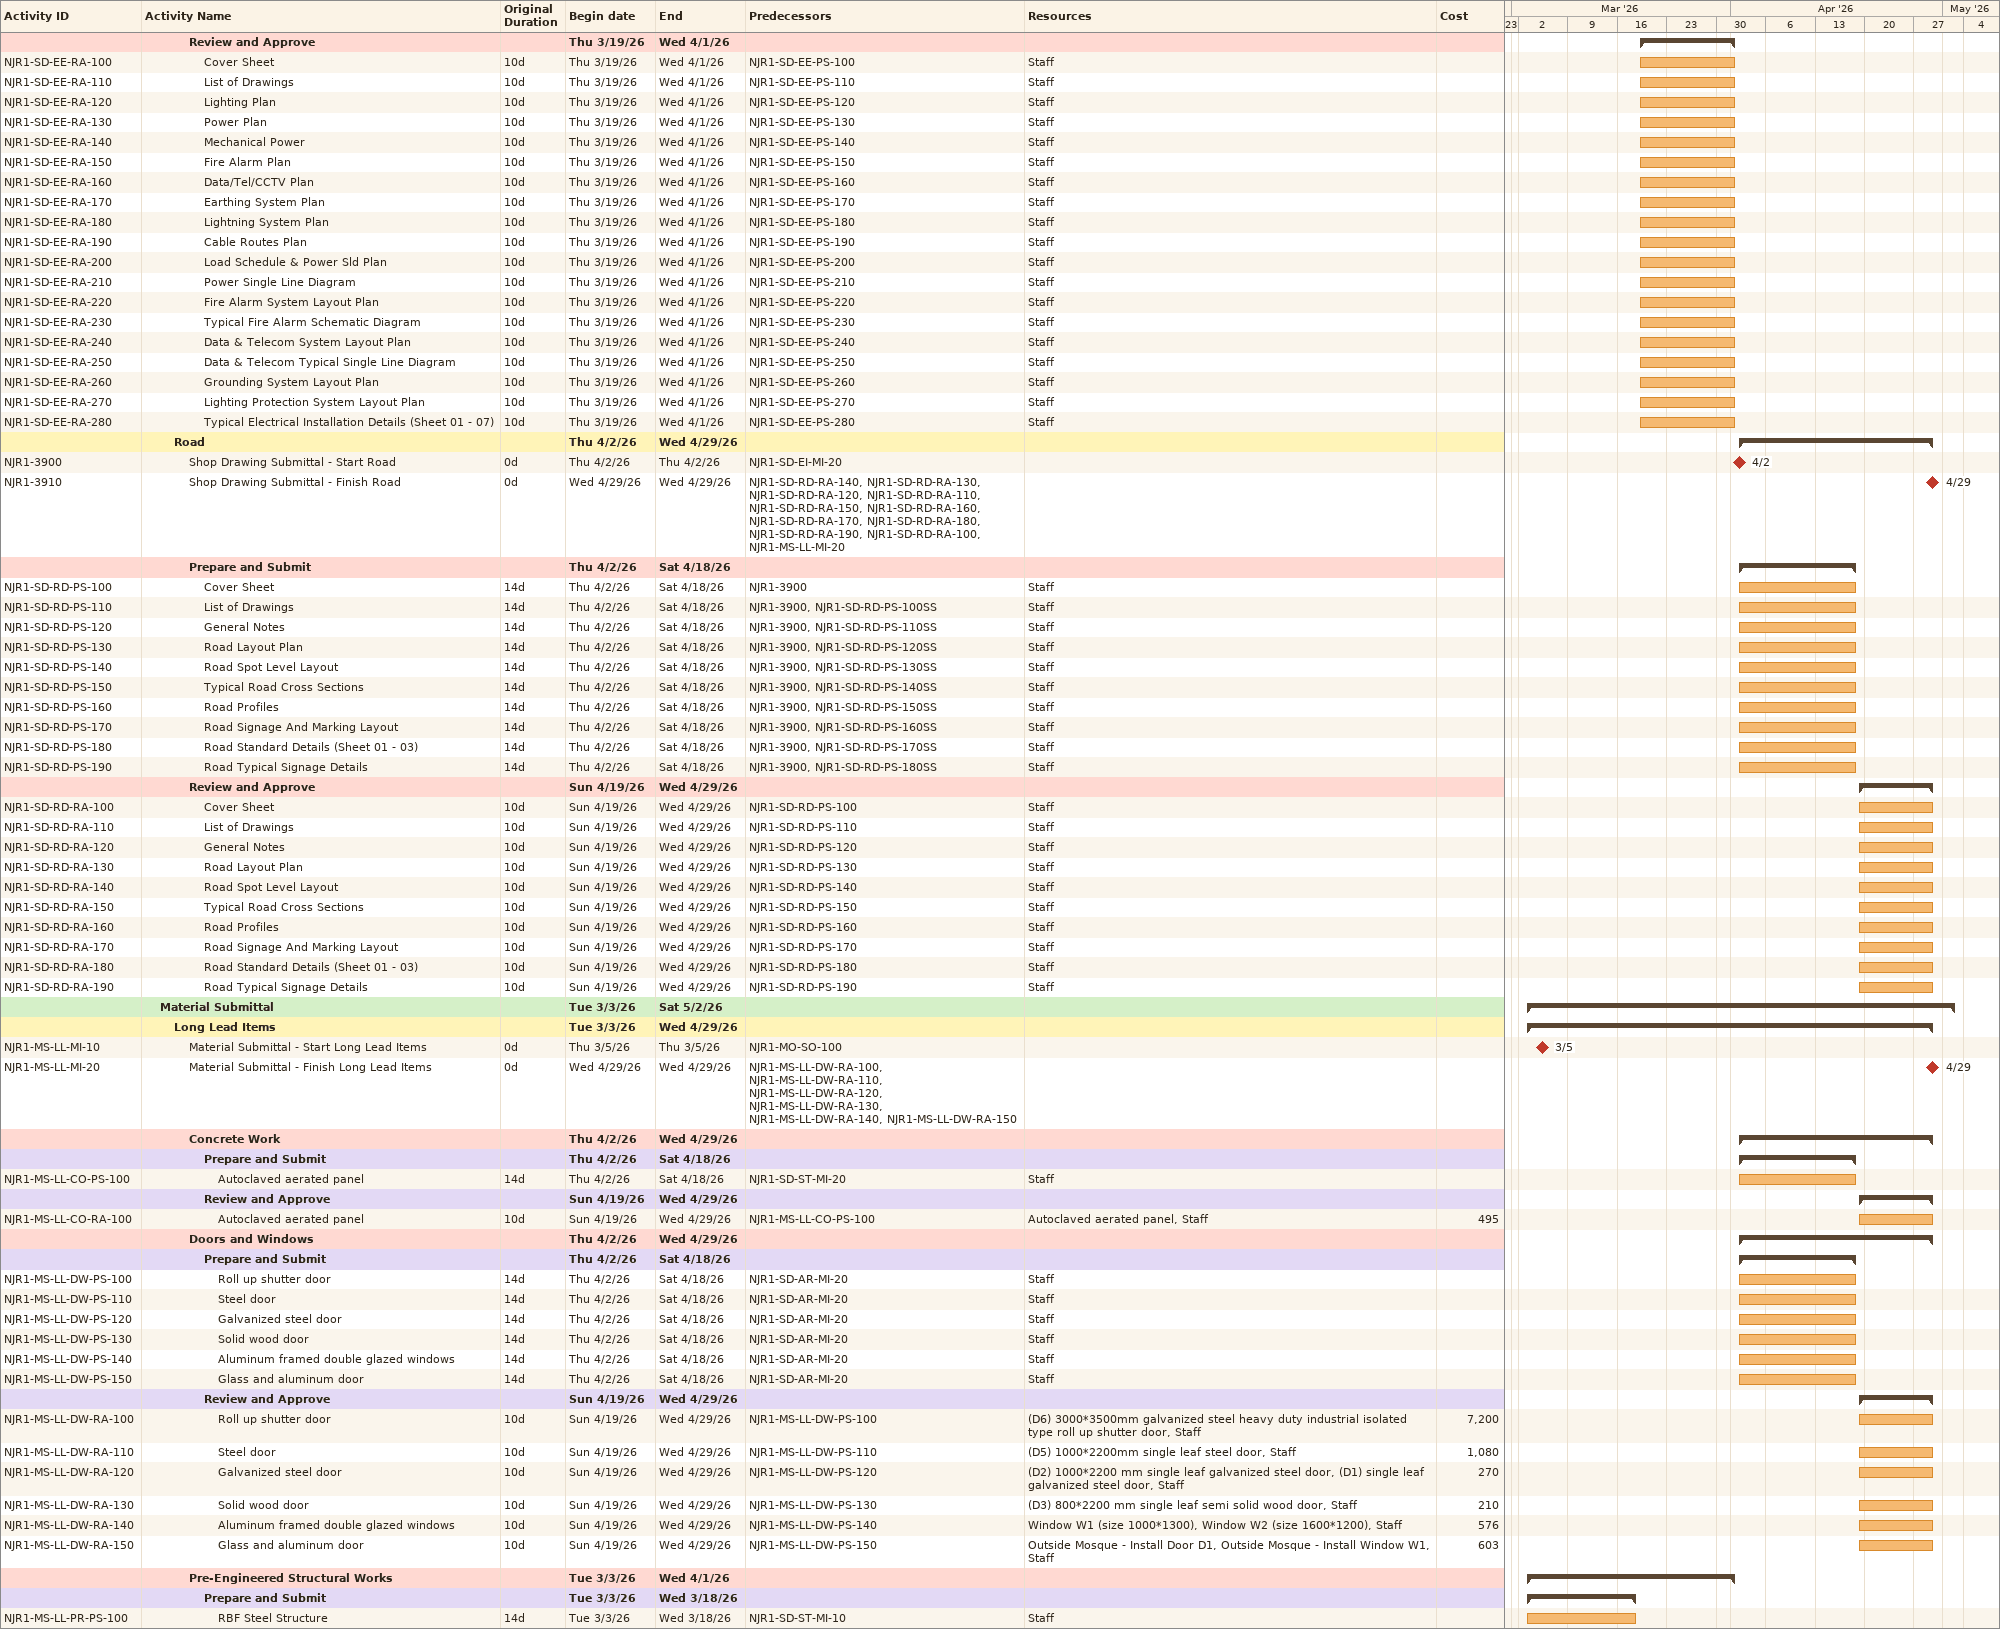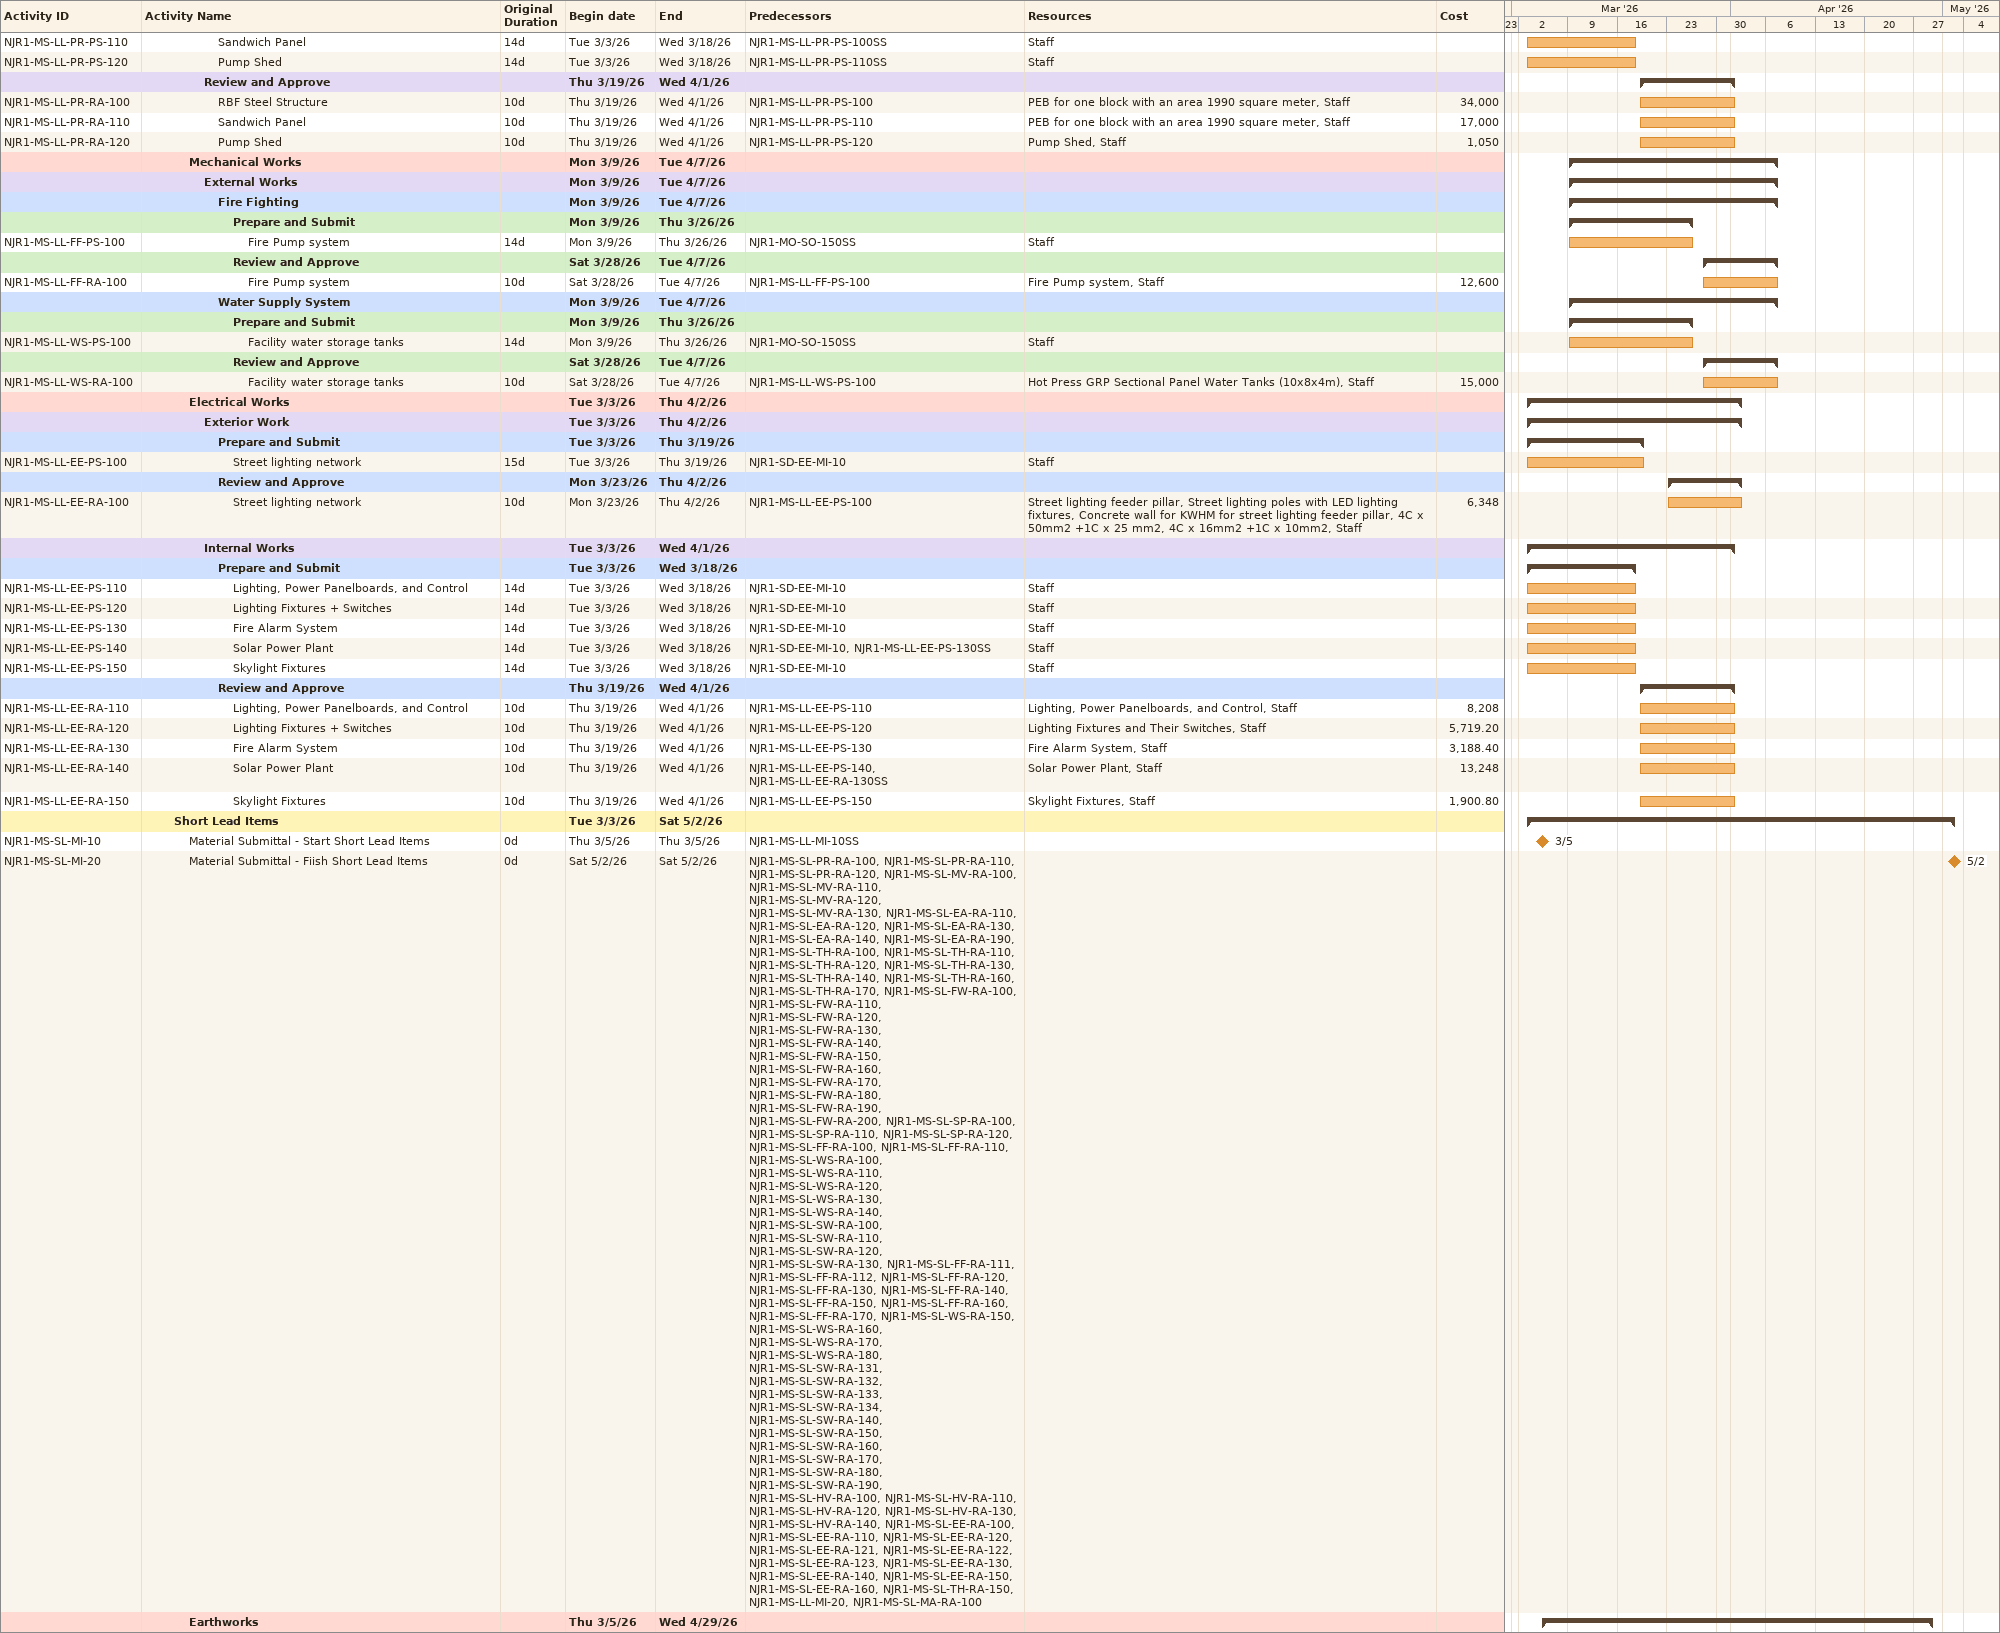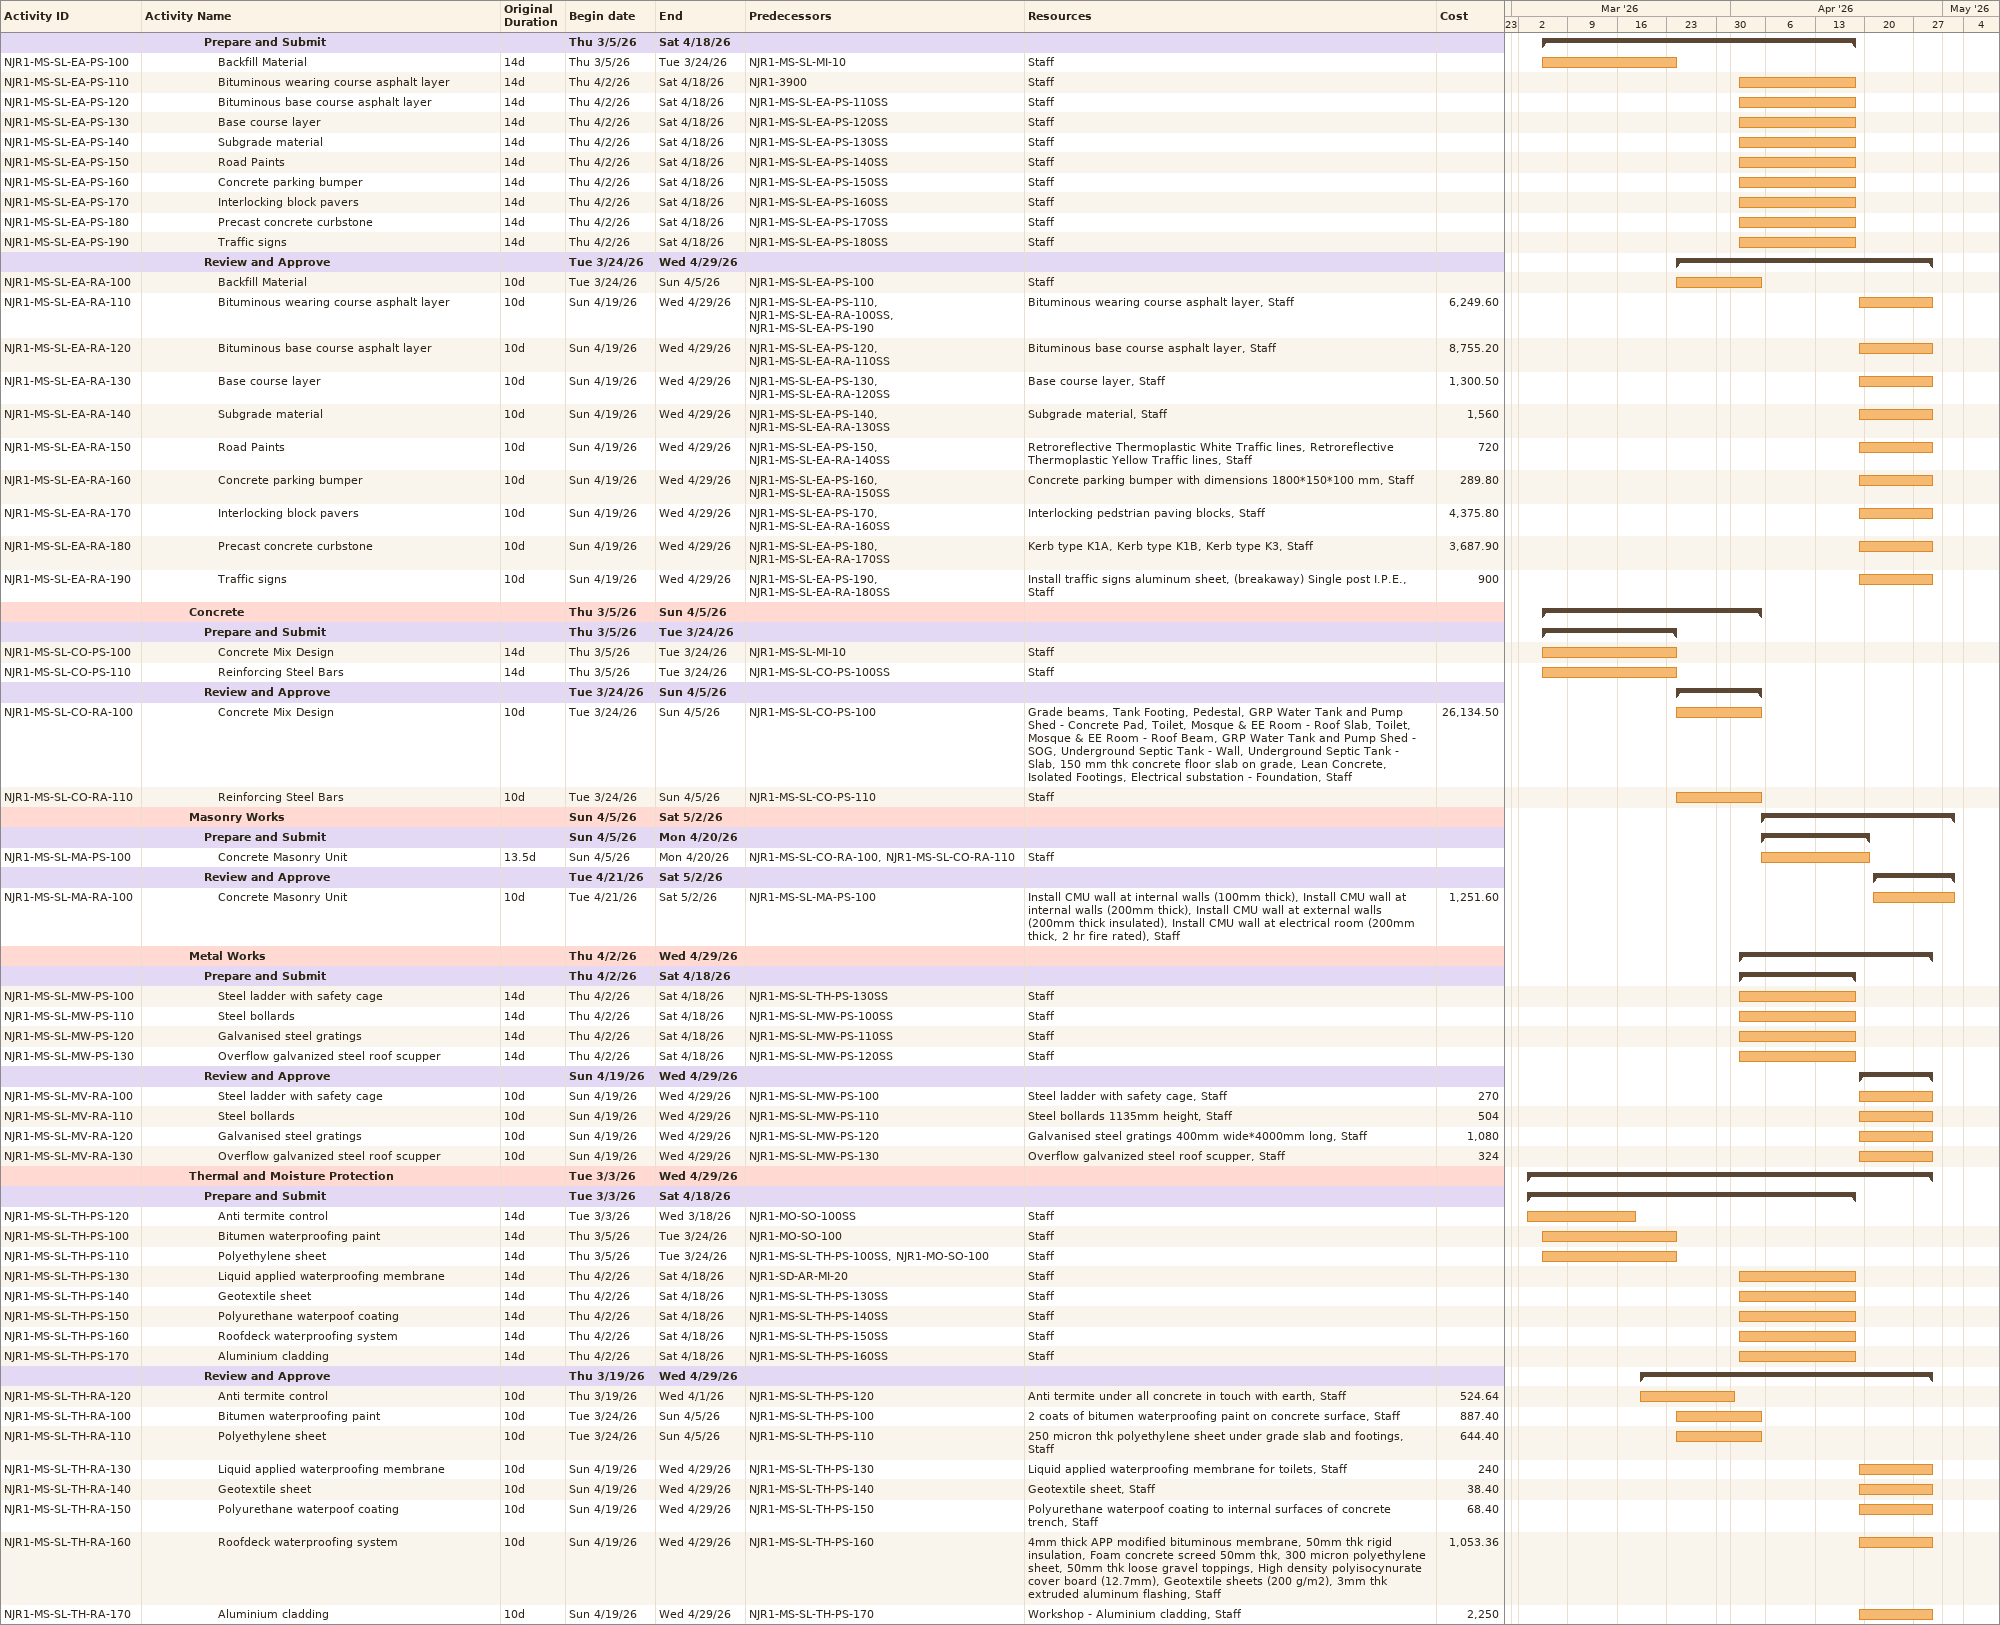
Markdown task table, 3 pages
| ID | Level | Task | Original duration | Start | Finish | Predecessors | Resources | Cost |
|---|---|---|---|---|---|---|---|---|
|  | 4 | **Review and Approve** |  | 2026-03-19 | 2026-04-01 |  |  |  |
| NJR1-SD-EE-RA-100 | 5 | Cover Sheet | 10d | 2026-03-19 | 2026-04-01 | NJR1-SD-EE-PS-100 | Staff |  |
| NJR1-SD-EE-RA-110 | 5 | List of Drawings | 10d | 2026-03-19 | 2026-04-01 | NJR1-SD-EE-PS-110 | Staff |  |
| NJR1-SD-EE-RA-120 | 5 | Lighting Plan | 10d | 2026-03-19 | 2026-04-01 | NJR1-SD-EE-PS-120 | Staff |  |
| NJR1-SD-EE-RA-130 | 5 | Power Plan | 10d | 2026-03-19 | 2026-04-01 | NJR1-SD-EE-PS-130 | Staff |  |
| NJR1-SD-EE-RA-140 | 5 | Mechanical Power | 10d | 2026-03-19 | 2026-04-01 | NJR1-SD-EE-PS-140 | Staff |  |
| NJR1-SD-EE-RA-150 | 5 | Fire Alarm Plan | 10d | 2026-03-19 | 2026-04-01 | NJR1-SD-EE-PS-150 | Staff |  |
| NJR1-SD-EE-RA-160 | 5 | Data/Tel/CCTV Plan | 10d | 2026-03-19 | 2026-04-01 | NJR1-SD-EE-PS-160 | Staff |  |
| NJR1-SD-EE-RA-170 | 5 | Earthing System Plan | 10d | 2026-03-19 | 2026-04-01 | NJR1-SD-EE-PS-170 | Staff |  |
| NJR1-SD-EE-RA-180 | 5 | Lightning System Plan | 10d | 2026-03-19 | 2026-04-01 | NJR1-SD-EE-PS-180 | Staff |  |
| NJR1-SD-EE-RA-190 | 5 | Cable Routes Plan | 10d | 2026-03-19 | 2026-04-01 | NJR1-SD-EE-PS-190 | Staff |  |
| NJR1-SD-EE-RA-200 | 5 | Load Schedule & Power Sld Plan | 10d | 2026-03-19 | 2026-04-01 | NJR1-SD-EE-PS-200 | Staff |  |
| NJR1-SD-EE-RA-210 | 5 | Power Single Line Diagram | 10d | 2026-03-19 | 2026-04-01 | NJR1-SD-EE-PS-210 | Staff |  |
| NJR1-SD-EE-RA-220 | 5 | Fire Alarm System Layout Plan | 10d | 2026-03-19 | 2026-04-01 | NJR1-SD-EE-PS-220 | Staff |  |
| NJR1-SD-EE-RA-230 | 5 | Typical Fire Alarm Schematic Diagram | 10d | 2026-03-19 | 2026-04-01 | NJR1-SD-EE-PS-230 | Staff |  |
| NJR1-SD-EE-RA-240 | 5 | Data & Telecom System Layout Plan | 10d | 2026-03-19 | 2026-04-01 | NJR1-SD-EE-PS-240 | Staff |  |
| NJR1-SD-EE-RA-250 | 5 | Data & Telecom Typical Single Line Diagram | 10d | 2026-03-19 | 2026-04-01 | NJR1-SD-EE-PS-250 | Staff |  |
| NJR1-SD-EE-RA-260 | 5 | Grounding System Layout Plan | 10d | 2026-03-19 | 2026-04-01 | NJR1-SD-EE-PS-260 | Staff |  |
| NJR1-SD-EE-RA-270 | 5 | Lighting Protection System Layout Plan | 10d | 2026-03-19 | 2026-04-01 | NJR1-SD-EE-PS-270 | Staff |  |
| NJR1-SD-EE-RA-280 | 5 | Typical Electrical Installation Details (Sheet 01 - 07) | 10d | 2026-03-19 | 2026-04-01 | NJR1-SD-EE-PS-280 | Staff |  |
|  | 3 | **Road** |  | 2026-04-02 | 2026-04-29 |  |  |  |
| NJR1-3900 | 4 | Shop Drawing Submittal - Start Road | 0d | 2026-04-02 | 2026-04-02 | NJR1-SD-EI-MI-20 |  |  |
| NJR1-3910 | 4 | Shop Drawing Submittal - Finish Road | 0d | 2026-04-29 | 2026-04-29 | NJR1-SD-RD-RA-140, NJR1-SD-RD-RA-130, NJR1-SD-RD-RA-120, NJR1-SD-RD-RA-110, NJR1-SD-RD-RA-150, NJR1-SD-RD-RA-160, NJR1-SD-RD-RA-170, NJR1-SD-RD-RA-180, NJR1-SD-RD-RA-190, NJR1-SD-RD-RA-100, NJR1-MS-LL-MI-20 |  |  |
|  | 4 | **Prepare and Submit** |  | 2026-04-02 | 2026-04-18 |  |  |  |
| NJR1-SD-RD-PS-100 | 5 | Cover Sheet | 14d | 2026-04-02 | 2026-04-18 | NJR1-3900 | Staff |  |
| NJR1-SD-RD-PS-110 | 5 | List of Drawings | 14d | 2026-04-02 | 2026-04-18 | NJR1-3900, NJR1-SD-RD-PS-100SS | Staff |  |
| NJR1-SD-RD-PS-120 | 5 | General Notes | 14d | 2026-04-02 | 2026-04-18 | NJR1-3900, NJR1-SD-RD-PS-110SS | Staff |  |
| NJR1-SD-RD-PS-130 | 5 | Road Layout Plan | 14d | 2026-04-02 | 2026-04-18 | NJR1-3900, NJR1-SD-RD-PS-120SS | Staff |  |
| NJR1-SD-RD-PS-140 | 5 | Road Spot Level Layout | 14d | 2026-04-02 | 2026-04-18 | NJR1-3900, NJR1-SD-RD-PS-130SS | Staff |  |
| NJR1-SD-RD-PS-150 | 5 | Typical Road Cross Sections | 14d | 2026-04-02 | 2026-04-18 | NJR1-3900, NJR1-SD-RD-PS-140SS | Staff |  |
| NJR1-SD-RD-PS-160 | 5 | Road Profiles | 14d | 2026-04-02 | 2026-04-18 | NJR1-3900, NJR1-SD-RD-PS-150SS | Staff |  |
| NJR1-SD-RD-PS-170 | 5 | Road Signage And Marking Layout | 14d | 2026-04-02 | 2026-04-18 | NJR1-3900, NJR1-SD-RD-PS-160SS | Staff |  |
| NJR1-SD-RD-PS-180 | 5 | Road Standard Details (Sheet 01 - 03) | 14d | 2026-04-02 | 2026-04-18 | NJR1-3900, NJR1-SD-RD-PS-170SS | Staff |  |
| NJR1-SD-RD-PS-190 | 5 | Road Typical Signage Details | 14d | 2026-04-02 | 2026-04-18 | NJR1-3900, NJR1-SD-RD-PS-180SS | Staff |  |
|  | 4 | **Review and Approve** |  | 2026-04-19 | 2026-04-29 |  |  |  |
| NJR1-SD-RD-RA-100 | 5 | Cover Sheet | 10d | 2026-04-19 | 2026-04-29 | NJR1-SD-RD-PS-100 | Staff |  |
| NJR1-SD-RD-RA-110 | 5 | List of Drawings | 10d | 2026-04-19 | 2026-04-29 | NJR1-SD-RD-PS-110 | Staff |  |
| NJR1-SD-RD-RA-120 | 5 | General Notes | 10d | 2026-04-19 | 2026-04-29 | NJR1-SD-RD-PS-120 | Staff |  |
| NJR1-SD-RD-RA-130 | 5 | Road Layout Plan | 10d | 2026-04-19 | 2026-04-29 | NJR1-SD-RD-PS-130 | Staff |  |
| NJR1-SD-RD-RA-140 | 5 | Road Spot Level Layout | 10d | 2026-04-19 | 2026-04-29 | NJR1-SD-RD-PS-140 | Staff |  |
| NJR1-SD-RD-RA-150 | 5 | Typical Road Cross Sections | 10d | 2026-04-19 | 2026-04-29 | NJR1-SD-RD-PS-150 | Staff |  |
| NJR1-SD-RD-RA-160 | 5 | Road Profiles | 10d | 2026-04-19 | 2026-04-29 | NJR1-SD-RD-PS-160 | Staff |  |
| NJR1-SD-RD-RA-170 | 5 | Road Signage And Marking Layout | 10d | 2026-04-19 | 2026-04-29 | NJR1-SD-RD-PS-170 | Staff |  |
| NJR1-SD-RD-RA-180 | 5 | Road Standard Details (Sheet 01 - 03) | 10d | 2026-04-19 | 2026-04-29 | NJR1-SD-RD-PS-180 | Staff |  |
| NJR1-SD-RD-RA-190 | 5 | Road Typical Signage Details | 10d | 2026-04-19 | 2026-04-29 | NJR1-SD-RD-PS-190 | Staff |  |
|  | 2 | **Material Submittal** |  | 2026-03-03 | 2026-05-02 |  |  |  |
|  | 3 | **Long Lead Items** |  | 2026-03-03 | 2026-04-29 |  |  |  |
| NJR1-MS-LL-MI-10 | 4 | Material Submittal - Start Long Lead Items | 0d | 2026-03-05 | 2026-03-05 | NJR1-MO-SO-100 |  |  |
| NJR1-MS-LL-MI-20 | 4 | Material Submittal - Finish Long Lead Items | 0d | 2026-04-29 | 2026-04-29 | NJR1-MS-LL-DW-RA-100, NJR1-MS-LL-DW-RA-110, NJR1-MS-LL-DW-RA-120, NJR1-MS-LL-DW-RA-130, NJR1-MS-LL-DW-RA-140, NJR1-MS-LL-DW-RA-150 |  |  |
|  | 4 | **Concrete Work** |  | 2026-04-02 | 2026-04-29 |  |  |  |
|  | 5 | **Prepare and Submit** |  | 2026-04-02 | 2026-04-18 |  |  |  |
| NJR1-MS-LL-CO-PS-100 | 6 | Autoclaved aerated panel | 14d | 2026-04-02 | 2026-04-18 | NJR1-SD-ST-MI-20 | Staff |  |
|  | 5 | **Review and Approve** |  | 2026-04-19 | 2026-04-29 |  |  |  |
| NJR1-MS-LL-CO-RA-100 | 6 | Autoclaved aerated panel | 10d | 2026-04-19 | 2026-04-29 | NJR1-MS-LL-CO-PS-100 | Autoclaved aerated panel, Staff | 495 |
|  | 4 | **Doors and Windows** |  | 2026-04-02 | 2026-04-29 |  |  |  |
|  | 5 | **Prepare and Submit** |  | 2026-04-02 | 2026-04-18 |  |  |  |
| NJR1-MS-LL-DW-PS-100 | 6 | Roll up shutter door | 14d | 2026-04-02 | 2026-04-18 | NJR1-SD-AR-MI-20 | Staff |  |
| NJR1-MS-LL-DW-PS-110 | 6 | Steel door | 14d | 2026-04-02 | 2026-04-18 | NJR1-SD-AR-MI-20 | Staff |  |
| NJR1-MS-LL-DW-PS-120 | 6 | Galvanized steel door | 14d | 2026-04-02 | 2026-04-18 | NJR1-SD-AR-MI-20 | Staff |  |
| NJR1-MS-LL-DW-PS-130 | 6 | Solid wood door | 14d | 2026-04-02 | 2026-04-18 | NJR1-SD-AR-MI-20 | Staff |  |
| NJR1-MS-LL-DW-PS-140 | 6 | Aluminum framed double glazed windows | 14d | 2026-04-02 | 2026-04-18 | NJR1-SD-AR-MI-20 | Staff |  |
| NJR1-MS-LL-DW-PS-150 | 6 | Glass and aluminum door | 14d | 2026-04-02 | 2026-04-18 | NJR1-SD-AR-MI-20 | Staff |  |
|  | 5 | **Review and Approve** |  | 2026-04-19 | 2026-04-29 |  |  |  |
| NJR1-MS-LL-DW-RA-100 | 6 | Roll up shutter door | 10d | 2026-04-19 | 2026-04-29 | NJR1-MS-LL-DW-PS-100 | (D6) 3000*3500mm galvanized steel heavy duty industrial isolated type roll up shutter door, Staff | 7200 |
| NJR1-MS-LL-DW-RA-110 | 6 | Steel door | 10d | 2026-04-19 | 2026-04-29 | NJR1-MS-LL-DW-PS-110 | (D5) 1000*2200mm single leaf steel door, Staff | 1080 |
| NJR1-MS-LL-DW-RA-120 | 6 | Galvanized steel door | 10d | 2026-04-19 | 2026-04-29 | NJR1-MS-LL-DW-PS-120 | (D2) 1000*2200 mm single leaf galvanized steel door, (D1) single leaf galvanized steel door, Staff | 270 |
| NJR1-MS-LL-DW-RA-130 | 6 | Solid wood door | 10d | 2026-04-19 | 2026-04-29 | NJR1-MS-LL-DW-PS-130 | (D3) 800*2200 mm single leaf semi solid wood door, Staff | 210 |
| NJR1-MS-LL-DW-RA-140 | 6 | Aluminum framed double glazed windows | 10d | 2026-04-19 | 2026-04-29 | NJR1-MS-LL-DW-PS-140 | Window W1 (size 1000*1300), Window W2 (size 1600*1200), Staff | 576 |
| NJR1-MS-LL-DW-RA-150 | 6 | Glass and aluminum door | 10d | 2026-04-19 | 2026-04-29 | NJR1-MS-LL-DW-PS-150 | Outside Mosque - Install Door D1, Outside Mosque - Install Window W1, Staff | 603 |
|  | 4 | **Pre-Engineered Structural Works** |  | 2026-03-03 | 2026-04-01 |  |  |  |
|  | 5 | **Prepare and Submit** |  | 2026-03-03 | 2026-03-18 |  |  |  |
| NJR1-MS-LL-PR-PS-100 | 6 | RBF Steel Structure | 14d | 2026-03-03 | 2026-03-18 | NJR1-SD-ST-MI-10 | Staff |  |
| NJR1-MS-LL-PR-PS-110 | 6 | Sandwich Panel | 14d | 2026-03-03 | 2026-03-18 | NJR1-MS-LL-PR-PS-100SS | Staff |  |
| NJR1-MS-LL-PR-PS-120 | 6 | Pump Shed | 14d | 2026-03-03 | 2026-03-18 | NJR1-MS-LL-PR-PS-110SS | Staff |  |
|  | 5 | **Review and Approve** |  | 2026-03-19 | 2026-04-01 |  |  |  |
| NJR1-MS-LL-PR-RA-100 | 6 | RBF Steel Structure | 10d | 2026-03-19 | 2026-04-01 | NJR1-MS-LL-PR-PS-100 | PEB for one block with an area 1990 square meter, Staff | 34000 |
| NJR1-MS-LL-PR-RA-110 | 6 | Sandwich Panel | 10d | 2026-03-19 | 2026-04-01 | NJR1-MS-LL-PR-PS-110 | PEB for one block with an area 1990 square meter, Staff | 17000 |
| NJR1-MS-LL-PR-RA-120 | 6 | Pump Shed | 10d | 2026-03-19 | 2026-04-01 | NJR1-MS-LL-PR-PS-120 | Pump Shed, Staff | 1050 |
|  | 4 | **Mechanical Works** |  | 2026-03-09 | 2026-04-07 |  |  |  |
|  | 5 | **External Works** |  | 2026-03-09 | 2026-04-07 |  |  |  |
|  | 6 | **Fire Fighting** |  | 2026-03-09 | 2026-04-07 |  |  |  |
|  | 7 | **Prepare and Submit** |  | 2026-03-09 | 2026-03-26 |  |  |  |
| NJR1-MS-LL-FF-PS-100 | 8 | Fire Pump system | 14d | 2026-03-09 | 2026-03-26 | NJR1-MO-SO-150SS | Staff |  |
|  | 7 | **Review and Approve** |  | 2026-03-28 | 2026-04-07 |  |  |  |
| NJR1-MS-LL-FF-RA-100 | 8 | Fire Pump system | 10d | 2026-03-28 | 2026-04-07 | NJR1-MS-LL-FF-PS-100 | Fire Pump system, Staff | 12600 |
|  | 6 | **Water Supply System** |  | 2026-03-09 | 2026-04-07 |  |  |  |
|  | 7 | **Prepare and Submit** |  | 2026-03-09 | 2026-03-26 |  |  |  |
| NJR1-MS-LL-WS-PS-100 | 8 | Facility water storage tanks | 14d | 2026-03-09 | 2026-03-26 | NJR1-MO-SO-150SS | Staff |  |
|  | 7 | **Review and Approve** |  | 2026-03-28 | 2026-04-07 |  |  |  |
| NJR1-MS-LL-WS-RA-100 | 8 | Facility water storage tanks | 10d | 2026-03-28 | 2026-04-07 | NJR1-MS-LL-WS-PS-100 | Hot Press GRP Sectional Panel Water Tanks (10x8x4m), Staff | 15000 |
|  | 4 | **Electrical Works** |  | 2026-03-03 | 2026-04-02 |  |  |  |
|  | 5 | **Exterior Work** |  | 2026-03-03 | 2026-04-02 |  |  |  |
|  | 6 | **Prepare and Submit** |  | 2026-03-03 | 2026-03-19 |  |  |  |
| NJR1-MS-LL-EE-PS-100 | 7 | Street lighting network | 15d | 2026-03-03 | 2026-03-19 | NJR1-SD-EE-MI-10 | Staff |  |
|  | 6 | **Review and Approve** |  | 2026-03-23 | 2026-04-02 |  |  |  |
| NJR1-MS-LL-EE-RA-100 | 7 | Street lighting network | 10d | 2026-03-23 | 2026-04-02 | NJR1-MS-LL-EE-PS-100 | Street lighting feeder pillar, Street lighting poles with LED lighting fixtures, Concrete wall for KWHM for street lighting feeder pillar, 4C x 50mm2 +1C x 25 mm2, 4C x 16mm2 +1C x 10mm2, Staff | 6348 |
|  | 5 | **Internal Works** |  | 2026-03-03 | 2026-04-01 |  |  |  |
|  | 6 | **Prepare and Submit** |  | 2026-03-03 | 2026-03-18 |  |  |  |
| NJR1-MS-LL-EE-PS-110 | 7 | Lighting, Power Panelboards, and Control | 14d | 2026-03-03 | 2026-03-18 | NJR1-SD-EE-MI-10 | Staff |  |
| NJR1-MS-LL-EE-PS-120 | 7 | Lighting Fixtures + Switches | 14d | 2026-03-03 | 2026-03-18 | NJR1-SD-EE-MI-10 | Staff |  |
| NJR1-MS-LL-EE-PS-130 | 7 | Fire Alarm System | 14d | 2026-03-03 | 2026-03-18 | NJR1-SD-EE-MI-10 | Staff |  |
| NJR1-MS-LL-EE-PS-140 | 7 | Solar Power Plant | 14d | 2026-03-03 | 2026-03-18 | NJR1-SD-EE-MI-10, NJR1-MS-LL-EE-PS-130SS | Staff |  |
| NJR1-MS-LL-EE-PS-150 | 7 | Skylight Fixtures | 14d | 2026-03-03 | 2026-03-18 | NJR1-SD-EE-MI-10 | Staff |  |
|  | 6 | **Review and Approve** |  | 2026-03-19 | 2026-04-01 |  |  |  |
| NJR1-MS-LL-EE-RA-110 | 7 | Lighting, Power Panelboards, and Control | 10d | 2026-03-19 | 2026-04-01 | NJR1-MS-LL-EE-PS-110 | Lighting, Power Panelboards, and Control, Staff | 8208 |
| NJR1-MS-LL-EE-RA-120 | 7 | Lighting Fixtures + Switches | 10d | 2026-03-19 | 2026-04-01 | NJR1-MS-LL-EE-PS-120 | Lighting Fixtures and Their Switches, Staff | 5719.20 |
| NJR1-MS-LL-EE-RA-130 | 7 | Fire Alarm System | 10d | 2026-03-19 | 2026-04-01 | NJR1-MS-LL-EE-PS-130 | Fire Alarm System, Staff | 3188.40 |
| NJR1-MS-LL-EE-RA-140 | 7 | Solar Power Plant | 10d | 2026-03-19 | 2026-04-01 | NJR1-MS-LL-EE-PS-140, NJR1-MS-LL-EE-RA-130SS | Solar Power Plant, Staff | 13248 |
| NJR1-MS-LL-EE-RA-150 | 7 | Skylight Fixtures | 10d | 2026-03-19 | 2026-04-01 | NJR1-MS-LL-EE-PS-150 | Skylight Fixtures, Staff | 1900.80 |
|  | 3 | **Short Lead Items** |  | 2026-03-03 | 2026-05-02 |  |  |  |
| NJR1-MS-SL-MI-10 | 4 | Material Submittal - Start Short Lead Items | 0d | 2026-03-05 | 2026-03-05 | NJR1-MS-LL-MI-10SS |  |  |
| NJR1-MS-SL-MI-20 | 4 | Material Submittal - Fiish Short Lead Items | 0d | 2026-05-02 | 2026-05-02 | NJR1-MS-SL-PR-RA-100, NJR1-MS-SL-PR-RA-110, NJR1-MS-SL-PR-RA-120, NJR1-MS-SL-MV-RA-100, NJR1-MS-SL-MV-RA-110, NJR1-MS-SL-MV-RA-120, NJR1-MS-SL-MV-RA-130, NJR1-MS-SL-EA-RA-110, NJR1-MS-SL-EA-RA-120, NJR1-MS-SL-EA-RA-130, NJR1-MS-SL-EA-RA-140, NJR1-MS-SL-EA-RA-190, NJR1-MS-SL-TH-RA-100, NJR1-MS-SL-TH-RA-110, NJR1-MS-SL-TH-RA-120, NJR1-MS-SL-TH-RA-130, NJR1-MS-SL-TH-RA-140, NJR1-MS-SL-TH-RA-160, NJR1-MS-SL-TH-RA-170, NJR1-MS-SL-FW-RA-100, NJR1-MS-SL-FW-RA-110, NJR1-MS-SL-FW-RA-120, NJR1-MS-SL-FW-RA-130, NJR1-MS-SL-FW-RA-140, NJR1-MS-SL-FW-RA-150, NJR1-MS-SL-FW-RA-160, NJR1-MS-SL-FW-RA-170, NJR1-MS-SL-FW-RA-180, NJR1-MS-SL-FW-RA-190, NJR1-MS-SL-FW-RA-200, NJR1-MS-SL-SP-RA-100, NJR1-MS-SL-SP-RA-110, NJR1-MS-SL-SP-RA-120, NJR1-MS-SL-FF-RA-100, NJR1-MS-SL-FF-RA-110, NJR1-MS-SL-WS-RA-100, NJR1-MS-SL-WS-RA-110, NJR1-MS-SL-WS-RA-120, NJR1-MS-SL-WS-RA-130, NJR1-MS-SL-WS-RA-140, NJR1-MS-SL-SW-RA-100, NJR1-MS-SL-SW-RA-110, NJR1-MS-SL-SW-RA-120, NJR1-MS-SL-SW-RA-130, NJR1-MS-SL-FF-RA-111, NJR1-MS-SL-FF-RA-112, NJR1-MS-SL-FF-RA-120, NJR1-MS-SL-FF-RA-130, NJR1-MS-SL-FF-RA-140, NJR1-MS-SL-FF-RA-150, NJR1-MS-SL-FF-RA-160, NJR1-MS-SL-FF-RA-170, NJR1-MS-SL-WS-RA-150, NJR1-MS-SL-WS-RA-160, NJR1-MS-SL-WS-RA-170, NJR1-MS-SL-WS-RA-180, NJR1-MS-SL-SW-RA-131, NJR1-MS-SL-SW-RA-132, NJR1-MS-SL-SW-RA-133, NJR1-MS-SL-SW-RA-134, NJR1-MS-SL-SW-RA-140, NJR1-MS-SL-SW-RA-150, NJR1-MS-SL-SW-RA-160, NJR1-MS-SL-SW-RA-170, NJR1-MS-SL-SW-RA-180, NJR1-MS-SL-SW-RA-190, NJR1-MS-SL-HV-RA-100, NJR1-MS-SL-HV-RA-110, NJR1-MS-SL-HV-RA-120, NJR1-MS-SL-HV-RA-130, NJR1-MS-SL-HV-RA-140, NJR1-MS-SL-EE-RA-100, NJR1-MS-SL-EE-RA-110, NJR1-MS-SL-EE-RA-120, NJR1-MS-SL-EE-RA-121, NJR1-MS-SL-EE-RA-122, NJR1-MS-SL-EE-RA-123, NJR1-MS-SL-EE-RA-130, NJR1-MS-SL-EE-RA-140, NJR1-MS-SL-EE-RA-150, NJR1-MS-SL-EE-RA-160, NJR1-MS-SL-TH-RA-150, NJR1-MS-LL-MI-20, NJR1-MS-SL-MA-RA-100 |  |  |
|  | 4 | **Earthworks** |  | 2026-03-05 | 2026-04-29 |  |  |  |
|  | 5 | **Prepare and Submit** |  | 2026-03-05 | 2026-04-18 |  |  |  |
| NJR1-MS-SL-EA-PS-100 | 6 | Backfill Material | 14d | 2026-03-05 | 2026-03-24 | NJR1-MS-SL-MI-10 | Staff |  |
| NJR1-MS-SL-EA-PS-110 | 6 | Bituminous wearing course asphalt layer | 14d | 2026-04-02 | 2026-04-18 | NJR1-3900 | Staff |  |
| NJR1-MS-SL-EA-PS-120 | 6 | Bituminous base course asphalt layer | 14d | 2026-04-02 | 2026-04-18 | NJR1-MS-SL-EA-PS-110SS | Staff |  |
| NJR1-MS-SL-EA-PS-130 | 6 | Base course layer | 14d | 2026-04-02 | 2026-04-18 | NJR1-MS-SL-EA-PS-120SS | Staff |  |
| NJR1-MS-SL-EA-PS-140 | 6 | Subgrade material | 14d | 2026-04-02 | 2026-04-18 | NJR1-MS-SL-EA-PS-130SS | Staff |  |
| NJR1-MS-SL-EA-PS-150 | 6 | Road Paints | 14d | 2026-04-02 | 2026-04-18 | NJR1-MS-SL-EA-PS-140SS | Staff |  |
| NJR1-MS-SL-EA-PS-160 | 6 | Concrete parking bumper | 14d | 2026-04-02 | 2026-04-18 | NJR1-MS-SL-EA-PS-150SS | Staff |  |
| NJR1-MS-SL-EA-PS-170 | 6 | Interlocking block pavers | 14d | 2026-04-02 | 2026-04-18 | NJR1-MS-SL-EA-PS-160SS | Staff |  |
| NJR1-MS-SL-EA-PS-180 | 6 | Precast concrete curbstone | 14d | 2026-04-02 | 2026-04-18 | NJR1-MS-SL-EA-PS-170SS | Staff |  |
| NJR1-MS-SL-EA-PS-190 | 6 | Traffic signs | 14d | 2026-04-02 | 2026-04-18 | NJR1-MS-SL-EA-PS-180SS | Staff |  |
|  | 5 | **Review and Approve** |  | 2026-03-24 | 2026-04-29 |  |  |  |
| NJR1-MS-SL-EA-RA-100 | 6 | Backfill Material | 10d | 2026-03-24 | 2026-04-05 | NJR1-MS-SL-EA-PS-100 | Staff |  |
| NJR1-MS-SL-EA-RA-110 | 6 | Bituminous wearing course asphalt layer | 10d | 2026-04-19 | 2026-04-29 | NJR1-MS-SL-EA-PS-110, NJR1-MS-SL-EA-RA-100SS, NJR1-MS-SL-EA-PS-190 | Bituminous wearing course asphalt layer, Staff | 6249.60 |
| NJR1-MS-SL-EA-RA-120 | 6 | Bituminous base course asphalt layer | 10d | 2026-04-19 | 2026-04-29 | NJR1-MS-SL-EA-PS-120, NJR1-MS-SL-EA-RA-110SS | Bituminous base course asphalt layer, Staff | 8755.20 |
| NJR1-MS-SL-EA-RA-130 | 6 | Base course layer | 10d | 2026-04-19 | 2026-04-29 | NJR1-MS-SL-EA-PS-130, NJR1-MS-SL-EA-RA-120SS | Base course layer, Staff | 1300.50 |
| NJR1-MS-SL-EA-RA-140 | 6 | Subgrade material | 10d | 2026-04-19 | 2026-04-29 | NJR1-MS-SL-EA-PS-140, NJR1-MS-SL-EA-RA-130SS | Subgrade material, Staff | 1560 |
| NJR1-MS-SL-EA-RA-150 | 6 | Road Paints | 10d | 2026-04-19 | 2026-04-29 | NJR1-MS-SL-EA-PS-150, NJR1-MS-SL-EA-RA-140SS | Retroreflective Thermoplastic White Traffic lines, Retroreflective Thermoplastic Yellow Traffic lines, Staff | 720 |
| NJR1-MS-SL-EA-RA-160 | 6 | Concrete parking bumper | 10d | 2026-04-19 | 2026-04-29 | NJR1-MS-SL-EA-PS-160, NJR1-MS-SL-EA-RA-150SS | Concrete parking bumper with dimensions 1800*150*100 mm, Staff | 289.80 |
| NJR1-MS-SL-EA-RA-170 | 6 | Interlocking block pavers | 10d | 2026-04-19 | 2026-04-29 | NJR1-MS-SL-EA-PS-170, NJR1-MS-SL-EA-RA-160SS | Interlocking pedstrian paving blocks, Staff | 4375.80 |
| NJR1-MS-SL-EA-RA-180 | 6 | Precast concrete curbstone | 10d | 2026-04-19 | 2026-04-29 | NJR1-MS-SL-EA-PS-180, NJR1-MS-SL-EA-RA-170SS | Kerb type K1A, Kerb type K1B, Kerb type K3, Staff | 3687.90 |
| NJR1-MS-SL-EA-RA-190 | 6 | Traffic signs | 10d | 2026-04-19 | 2026-04-29 | NJR1-MS-SL-EA-PS-190, NJR1-MS-SL-EA-RA-180SS | Install traffic signs aluminum sheet, (breakaway) Single post I.P.E., Staff | 900 |
|  | 4 | **Concrete** |  | 2026-03-05 | 2026-04-05 |  |  |  |
|  | 5 | **Prepare and Submit** |  | 2026-03-05 | 2026-03-24 |  |  |  |
| NJR1-MS-SL-CO-PS-100 | 6 | Concrete Mix Design | 14d | 2026-03-05 | 2026-03-24 | NJR1-MS-SL-MI-10 | Staff |  |
| NJR1-MS-SL-CO-PS-110 | 6 | Reinforcing Steel Bars | 14d | 2026-03-05 | 2026-03-24 | NJR1-MS-SL-CO-PS-100SS | Staff |  |
|  | 5 | **Review and Approve** |  | 2026-03-24 | 2026-04-05 |  |  |  |
| NJR1-MS-SL-CO-RA-100 | 6 | Concrete Mix Design | 10d | 2026-03-24 | 2026-04-05 | NJR1-MS-SL-CO-PS-100 | Grade beams, Tank Footing, Pedestal, GRP Water Tank and Pump Shed - Concrete Pad, Toilet, Mosque & EE Room - Roof Slab, Toilet, Mosque & EE Room - Roof Beam, GRP Water Tank and Pump Shed - SOG, Underground Septic Tank - Wall, Underground Septic Tank - Slab, 150 mm thk concrete floor slab on grade, Lean Concrete, Isolated Footings, Electrical substation - Foundation, Staff | 26134.50 |
| NJR1-MS-SL-CO-RA-110 | 6 | Reinforcing Steel Bars | 10d | 2026-03-24 | 2026-04-05 | NJR1-MS-SL-CO-PS-110 | Staff |  |
|  | 4 | **Masonry Works** |  | 2026-04-05 | 2026-05-02 |  |  |  |
|  | 5 | **Prepare and Submit** |  | 2026-04-05 | 2026-04-20 |  |  |  |
| NJR1-MS-SL-MA-PS-100 | 6 | Concrete Masonry Unit | 13.5d | 2026-04-05 | 2026-04-20 | NJR1-MS-SL-CO-RA-100, NJR1-MS-SL-CO-RA-110 | Staff |  |
|  | 5 | **Review and Approve** |  | 2026-04-21 | 2026-05-02 |  |  |  |
| NJR1-MS-SL-MA-RA-100 | 6 | Concrete Masonry Unit | 10d | 2026-04-21 | 2026-05-02 | NJR1-MS-SL-MA-PS-100 | Install CMU wall at internal walls (100mm thick), Install CMU wall at internal walls (200mm thick), Install CMU wall at external walls (200mm thick insulated), Install CMU wall at electrical room (200mm thick, 2 hr fire rated), Staff | 1251.60 |
|  | 4 | **Metal Works** |  | 2026-04-02 | 2026-04-29 |  |  |  |
|  | 5 | **Prepare and Submit** |  | 2026-04-02 | 2026-04-18 |  |  |  |
| NJR1-MS-SL-MW-PS-100 | 6 | Steel ladder with safety cage | 14d | 2026-04-02 | 2026-04-18 | NJR1-MS-SL-TH-PS-130SS | Staff |  |
| NJR1-MS-SL-MW-PS-110 | 6 | Steel bollards | 14d | 2026-04-02 | 2026-04-18 | NJR1-MS-SL-MW-PS-100SS | Staff |  |
| NJR1-MS-SL-MW-PS-120 | 6 | Galvanised steel gratings | 14d | 2026-04-02 | 2026-04-18 | NJR1-MS-SL-MW-PS-110SS | Staff |  |
| NJR1-MS-SL-MW-PS-130 | 6 | Overflow galvanized steel roof scupper | 14d | 2026-04-02 | 2026-04-18 | NJR1-MS-SL-MW-PS-120SS | Staff |  |
|  | 5 | **Review and Approve** |  | 2026-04-19 | 2026-04-29 |  |  |  |
| NJR1-MS-SL-MV-RA-100 | 6 | Steel ladder with safety cage | 10d | 2026-04-19 | 2026-04-29 | NJR1-MS-SL-MW-PS-100 | Steel ladder with safety cage, Staff | 270 |
| NJR1-MS-SL-MV-RA-110 | 6 | Steel bollards | 10d | 2026-04-19 | 2026-04-29 | NJR1-MS-SL-MW-PS-110 | Steel bollards 1135mm height, Staff | 504 |
| NJR1-MS-SL-MV-RA-120 | 6 | Galvanised steel gratings | 10d | 2026-04-19 | 2026-04-29 | NJR1-MS-SL-MW-PS-120 | Galvanised steel gratings 400mm wide*4000mm long, Staff | 1080 |
| NJR1-MS-SL-MV-RA-130 | 6 | Overflow galvanized steel roof scupper | 10d | 2026-04-19 | 2026-04-29 | NJR1-MS-SL-MW-PS-130 | Overflow galvanized steel roof scupper, Staff | 324 |
|  | 4 | **Thermal and Moisture Protection** |  | 2026-03-03 | 2026-04-29 |  |  |  |
|  | 5 | **Prepare and Submit** |  | 2026-03-03 | 2026-04-18 |  |  |  |
| NJR1-MS-SL-TH-PS-120 | 6 | Anti termite control | 14d | 2026-03-03 | 2026-03-18 | NJR1-MO-SO-100SS | Staff |  |
| NJR1-MS-SL-TH-PS-100 | 6 | Bitumen waterproofing paint | 14d | 2026-03-05 | 2026-03-24 | NJR1-MO-SO-100 | Staff |  |
| NJR1-MS-SL-TH-PS-110 | 6 | Polyethylene sheet | 14d | 2026-03-05 | 2026-03-24 | NJR1-MS-SL-TH-PS-100SS, NJR1-MO-SO-100 | Staff |  |
| NJR1-MS-SL-TH-PS-130 | 6 | Liquid applied waterproofing membrane | 14d | 2026-04-02 | 2026-04-18 | NJR1-SD-AR-MI-20 | Staff |  |
| NJR1-MS-SL-TH-PS-140 | 6 | Geotextile sheet | 14d | 2026-04-02 | 2026-04-18 | NJR1-MS-SL-TH-PS-130SS | Staff |  |
| NJR1-MS-SL-TH-PS-150 | 6 | Polyurethane waterpoof coating | 14d | 2026-04-02 | 2026-04-18 | NJR1-MS-SL-TH-PS-140SS | Staff |  |
| NJR1-MS-SL-TH-PS-160 | 6 | Roofdeck waterproofing system | 14d | 2026-04-02 | 2026-04-18 | NJR1-MS-SL-TH-PS-150SS | Staff |  |
| NJR1-MS-SL-TH-PS-170 | 6 | Aluminium cladding | 14d | 2026-04-02 | 2026-04-18 | NJR1-MS-SL-TH-PS-160SS | Staff |  |
|  | 5 | **Review and Approve** |  | 2026-03-19 | 2026-04-29 |  |  |  |
| NJR1-MS-SL-TH-RA-120 | 6 | Anti termite control | 10d | 2026-03-19 | 2026-04-01 | NJR1-MS-SL-TH-PS-120 | Anti termite under all concrete in touch with earth, Staff | 524.64 |
| NJR1-MS-SL-TH-RA-100 | 6 | Bitumen waterproofing paint | 10d | 2026-03-24 | 2026-04-05 | NJR1-MS-SL-TH-PS-100 | 2 coats of bitumen waterproofing paint on concrete surface, Staff | 887.40 |
| NJR1-MS-SL-TH-RA-110 | 6 | Polyethylene sheet | 10d | 2026-03-24 | 2026-04-05 | NJR1-MS-SL-TH-PS-110 | 250 micron thk polyethylene sheet under grade slab and footings, Staff | 644.40 |
| NJR1-MS-SL-TH-RA-130 | 6 | Liquid applied waterproofing membrane | 10d | 2026-04-19 | 2026-04-29 | NJR1-MS-SL-TH-PS-130 | Liquid applied waterproofing membrane for toilets, Staff | 240 |
| NJR1-MS-SL-TH-RA-140 | 6 | Geotextile sheet | 10d | 2026-04-19 | 2026-04-29 | NJR1-MS-SL-TH-PS-140 | Geotextile sheet, Staff | 38.40 |
| NJR1-MS-SL-TH-RA-150 | 6 | Polyurethane waterpoof coating | 10d | 2026-04-19 | 2026-04-29 | NJR1-MS-SL-TH-PS-150 | Polyurethane waterpoof coating to internal surfaces of concrete trench, Staff | 68.40 |
| NJR1-MS-SL-TH-RA-160 | 6 | Roofdeck waterproofing system | 10d | 2026-04-19 | 2026-04-29 | NJR1-MS-SL-TH-PS-160 | 4mm thick APP modified bituminous membrane, 50mm thk rigid insulation, Foam concrete screed 50mm thk, 300 micron polyethylene sheet, 50mm thk loose gravel toppings, High density polyisocynurate cover board (12.7mm), Geotextile sheets (200 g/m2), 3mm thk extruded aluminum flashing, Staff | 1053.36 |
| NJR1-MS-SL-TH-RA-170 | 6 | Aluminium cladding | 10d | 2026-04-19 | 2026-04-29 | NJR1-MS-SL-TH-PS-170 | Workshop - Aluminium cladding, Staff | 2250 |
